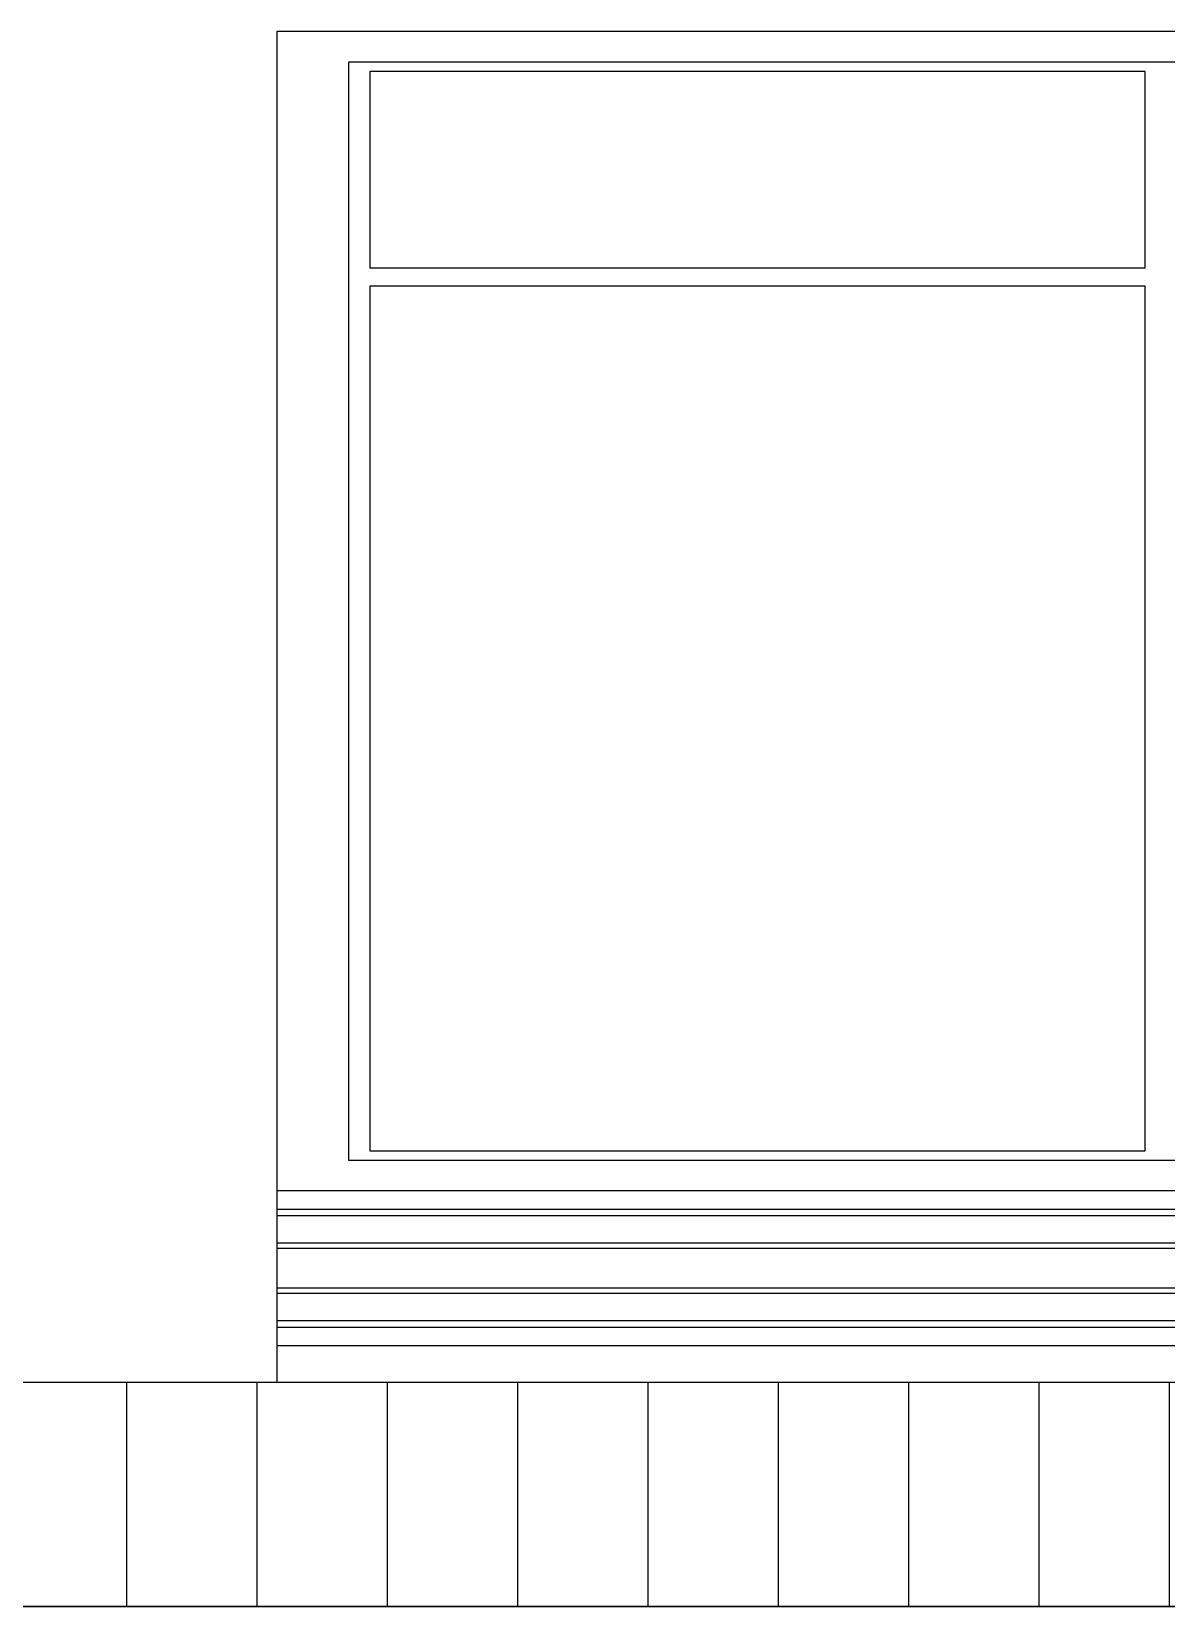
# Model space of a CAD drawing. Extents: x -24961 to 905641, y -154323 to 635957.
# Drawn here: x 426930 to 429003, y -111548 to -108672 of the extents above; entities that cross this region are included whole.
import ezdxf

# ---------------------------------------------------------------- set-up
doc = ezdxf.new("R2010")
doc.units = 0
doc.header["$LTSCALE"] = 1000
doc.header["$MEASUREMENT"] = 0
doc.layers.add('WALL', color=9, linetype='Continuous')
doc.layers.add('窗', color=154, linetype='Continuous')

msp = doc.modelspace()

# ---------------------------------------------------------------- hatches: boundary and pattern name
at = {"layer": 'WALL'}
h = msp.add_hatch(dxfattribs=at)
h.set_pattern_fill('ANSI31', color=251, scale=150, angle=45)
h.set_pattern_definition([(90, (635939.46, 700114.28), (-238.125, 4e-14), [])])
h.paths.add_polyline_path([(406164.8, -111548.5), (430991.7, -111548.5), (430991.7, -111139.4), (406164.8, -111139.4)])

# ---------------------------------------------------------------- linework, layer by layer
for p, q in [((427378.2, -110789.4), (427378.2, -110823.2)), ((430628.2, -110823.2), (427378.2, -110823.2)), ((427378.2, -110823.2), (427378.2, -110835)), ((430628.2, -110835), (427378.2, -110835)), ((427378.2, -110835), (427378.2, -110885.2)), ((430628.2, -110885.2), (427378.2, -110885.2)), ((427378.2, -110885.2), (427378.2, -110894.8)), ((430628.2, -110894.8), (427378.2, -110894.8)), ((427378.2, -110894.8), (427378.2, -110966.5)), ((427378.2, -110966.5), (430628.2, -110966.5)), ((427378.2, -110966.5), (427378.2, -110976.1)), ((427378.2, -110976.1), (430628.2, -110976.1)), ((427378.2, -110976.1), (427378.2, -111026.3)), ((427378.2, -111026.3), (430628.2, -111026.3)), ((427378.2, -111026.3), (427378.2, -111038.1)), ((427378.2, -111038.1), (430628.2, -111038.1)), ((427378.2, -111038.1), (427378.2, -111071.9)), ((427378.2, -111071.9), (430628.2, -111071.9)), ((427378.2, -111071.9), (427378.2, -111139.4)), ((430991.7, -111548.5), (406164.8, -111548.5))]:
    msp.add_line(p, q)
msp.add_lwpolyline([(406164.8, -111548.5), (430991.7, -111548.5), (430991.7, -111139.4), (406164.8, -111139.4)], close=True)
at = {"layer": '窗'}
for p, q in [((430628.2, -108671.9), (427378.2, -108671.9)), ((427378.2, -108671.9), (427378.2, -110789.4)), ((430497.6, -108728), (427508.9, -108728)), ((427508.9, -108728), (427508.9, -110733.3)), ((427548.1, -108744.8), (427548.1, -109103.7)), ((428964, -108744.8), (427548.1, -108744.8)), ((428964, -109103.7), (428964, -108744.8)), ((427548.1, -109103.7), (428964, -109103.7)), ((428964, -109137.3), (427548.1, -109137.3)), ((427548.1, -109137.3), (427548.1, -110716.5)), ((428964, -110716.5), (428964, -109137.3)), ((427548.1, -110716.5), (428964, -110716.5)), ((427508.9, -110733.3), (430497.6, -110733.3)), ((430628.2, -110789.4), (427378.2, -110789.4))]:
    msp.add_line(p, q, dxfattribs=at)

doc.saveas('drawing.dxf')
